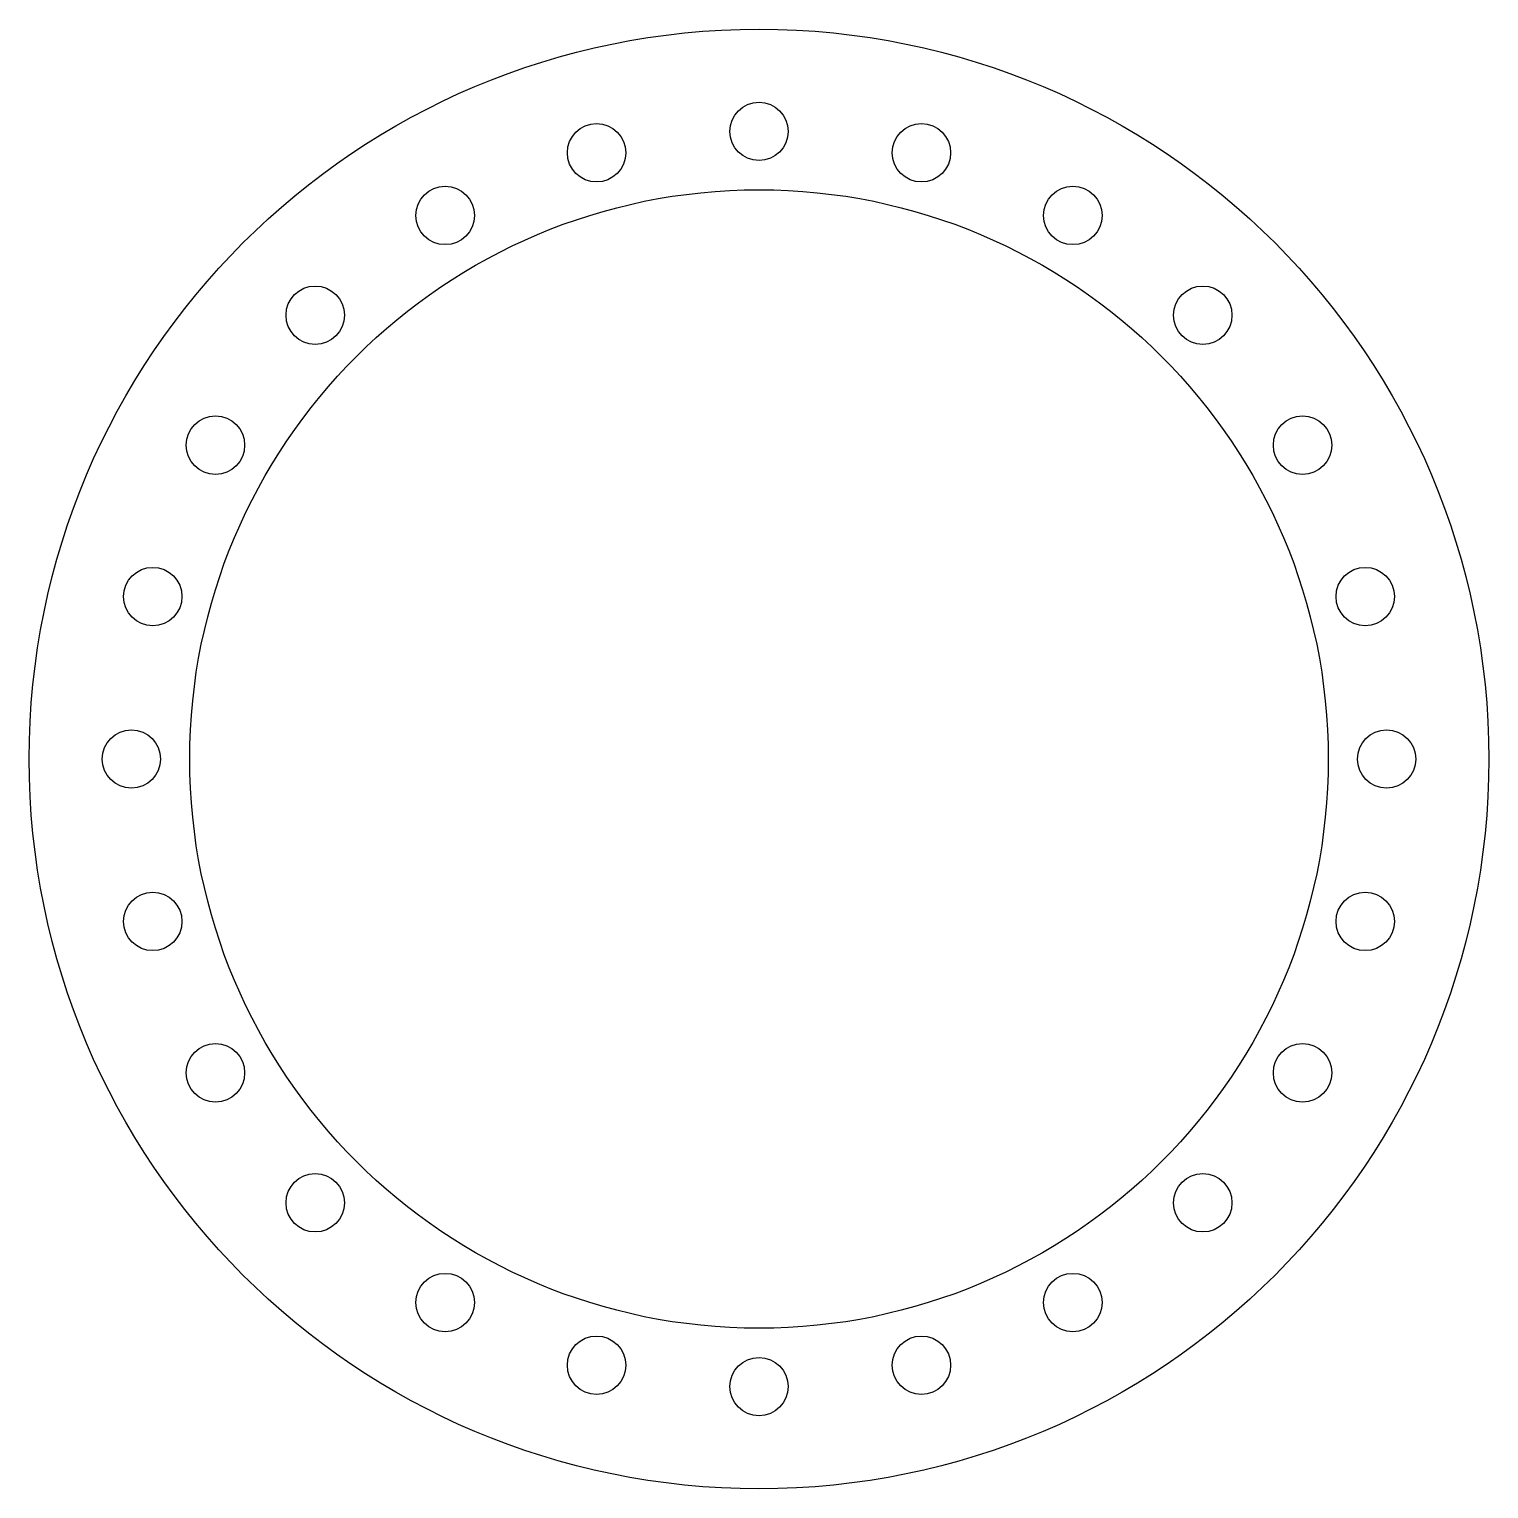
# Model space of a CAD drawing. Header units: metres. Extents: x -500 to 500, y -500 to 500.
import ezdxf

# ---------------------------------------------------------------- set-up
doc = ezdxf.new("R2010")
doc.units = ezdxf.units.M

msp = doc.modelspace()

# ---------------------------------------------------------------- linework, layer by layer
at = {"layer": 'PARAMETRIX'}
for centre, radius in [((0, 0), 500), ((0, 429.9874), 20), ((-111.2889, 415.336), 20), ((111.2889, 415.336), 20), ((-214.9937, 372.3801), 20), ((214.9937, 372.3801), 20), ((0, 0), 389.9874), ((-304.047, 304.047), 20), ((304.047, 304.047), 20), ((-372.3801, 214.9937), 20), ((372.3801, 214.9937), 20), ((-415.336, 111.2889), 20), ((415.336, 111.2889), 20), ((-429.9874, 0), 20), ((429.9874, 0), 20), ((-415.336, -111.2889), 20), ((415.336, -111.2889), 20), ((-372.3801, -214.9937), 20), ((372.3801, -214.9937), 20), ((-304.047, -304.047), 20), ((304.047, -304.047), 20), ((-214.9937, -372.3801), 20), ((214.9937, -372.3801), 20), ((-111.2889, -415.336), 20), ((111.2889, -415.336), 20), ((0, -429.9874), 20)]:
    msp.add_circle(centre, radius, dxfattribs=at)

doc.saveas('drawing.dxf')
